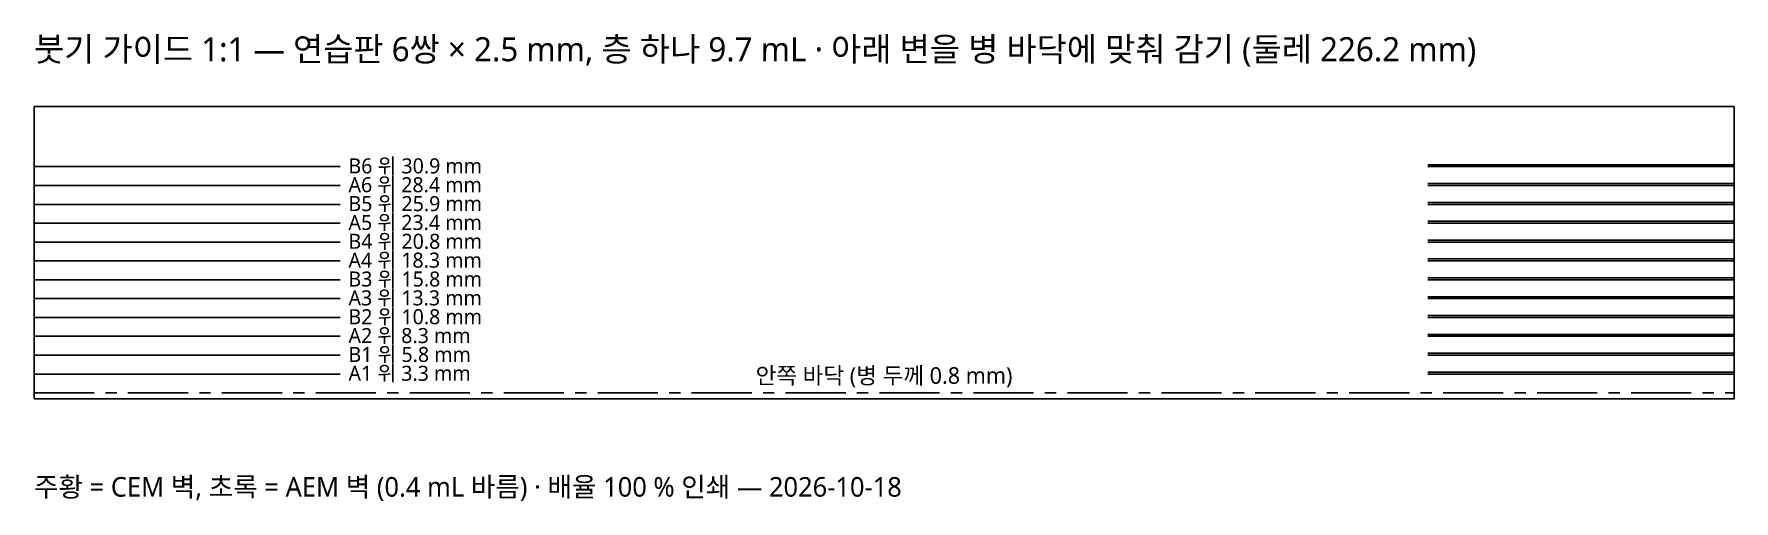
# Model space of a CAD drawing. Header units: millimetres. Extents: x 20 to 246, y 8 to 70.
import ezdxf
from ezdxf.enums import TextEntityAlignment as Align

# ---------------------------------------------------------------- set-up
doc = ezdxf.new("R2010")
doc.units = ezdxf.units.MM
doc.linetypes.add('CENTER', pattern=[12.5, 8, -1.5, 1.5, -1.5])
for name, color, linetype in [('CENTER', 1, 'CENTER'), ('MEMBRANE_A', 94, 'CONTINUOUS'), ('MEMBRANE_C', 30, 'CONTINUOUS'), ('OUTLINE', 7, 'CONTINUOUS'), ('TEXT', 7, 'CONTINUOUS')]:
    doc.layers.add(name, color=color, linetype=linetype)
doc.styles.get("Standard").update_dxf_attribs({"font": 'malgun.ttf'})

msp = doc.modelspace()

# ---------------------------------------------------------------- linework, layer by layer
at = {"layer": 'CENTER'}
msp.add_line((20, 22.8), (246.194671, 22.8), dxfattribs=at)
at = {"layer": 'MEMBRANE_A'}
for p, q in [((205.47963, 53.128), (246.194671, 53.128)), ((205.47963, 48.115), (246.194671, 48.115)), ((205.47963, 43.102), (246.194671, 43.102)), ((205.47963, 38.089), (246.194671, 38.089)), ((205.47963, 33.076), (246.194671, 33.076)), ((205.47963, 28.063), (246.194671, 28.063))]:
    msp.add_line(p, q, dxfattribs=at)
at = {"layer": 'MEMBRANE_C'}
for p, q in [((205.47963, 50.62), (246.194671, 50.62)), ((205.47963, 45.607), (246.194671, 45.607)), ((205.47963, 40.594), (246.194671, 40.594)), ((205.47963, 35.581), (246.194671, 35.581)), ((205.47963, 30.568), (246.194671, 30.568)), ((205.47963, 25.555), (246.194671, 25.555))]:
    msp.add_line(p, q, dxfattribs=at)
at = {"layer": 'OUTLINE'}
for p, q in [((246.194671, 60.878), (20, 60.878)), ((20, 60.878), (20, 22)), ((246.194671, 22), (246.194671, 60.878)), ((20, 52.87), (60.715041, 52.87)), ((205.47963, 52.87), (246.194671, 52.87)), ((20, 50.365), (60.715041, 50.365)), ((205.47963, 50.365), (246.194671, 50.365)), ((20, 47.857), (60.715041, 47.857)), ((205.47963, 47.857), (246.194671, 47.857)), ((20, 45.352), (60.715041, 45.352)), ((205.47963, 45.352), (246.194671, 45.352)), ((20, 42.844), (60.715041, 42.844)), ((205.47963, 42.844), (246.194671, 42.844)), ((20, 40.339), (60.715041, 40.339)), ((205.47963, 40.339), (246.194671, 40.339)), ((20, 37.831), (60.715041, 37.831)), ((205.47963, 37.831), (246.194671, 37.831)), ((20, 35.326), (60.715041, 35.326)), ((205.47963, 35.326), (246.194671, 35.326)), ((20, 32.818), (60.715041, 32.818)), ((205.47963, 32.818), (246.194671, 32.818)), ((20, 30.313), (60.715041, 30.313)), ((205.47963, 30.313), (246.194671, 30.313)), ((20, 27.805), (60.715041, 27.805)), ((205.47963, 27.805), (246.194671, 27.805)), ((20, 25.3), (60.715041, 25.3)), ((205.47963, 25.3), (246.194671, 25.3)), ((20, 22), (246.194671, 22))]:
    msp.add_line(p, q, dxfattribs=at)

# ---------------------------------------------------------------- texts
at = {"layer": 'TEXT'}
for s, height, p in [('붓기 가이드 1:1 — 연습판 6쌍 × 2.5 mm, 층 하나 9.7 mL · 아래 변을 병 바닥에 맞춰 감기 (둘레 226.2 mm)', 3.2, (20, 66.878)), ('B6 위 30.9 mm', 2, (61.846014, 51.97)), ('A6 위 28.4 mm', 2, (61.846014, 49.465)), ('B5 위 25.9 mm', 2, (61.846014, 46.957)), ('A5 위 23.4 mm', 2, (61.846014, 44.452)), ('B4 위 20.8 mm', 2, (61.846014, 41.944)), ('A4 위 18.3 mm', 2, (61.846014, 39.439)), ('B3 위 15.8 mm', 2, (61.846014, 36.931)), ('A3 위 13.3 mm', 2, (61.846014, 34.426)), ('B2 위 10.8 mm', 2, (61.846014, 31.918)), ('A2 위 8.3 mm', 2, (61.846014, 29.413)), ('B1 위 5.8 mm', 2, (61.846014, 26.905)), ('A1 위 3.3 mm', 2, (61.846014, 24.4)), ('주황 = CEM 벽, 초록 = AEM 벽 (0.4 mL 바름) · 배율 100 % 인쇄 — 2026-10-18', 2.6, (20, 9))]:
    msp.add_text(s, height=height, dxfattribs=at).set_placement(p)
msp.add_text('안쪽 바닥 (병 두께 0.8 mm)', height=2.2, dxfattribs=at).set_placement((133.097336, 24), align=Align.CENTER)

doc.saveas('drawing.dxf')
